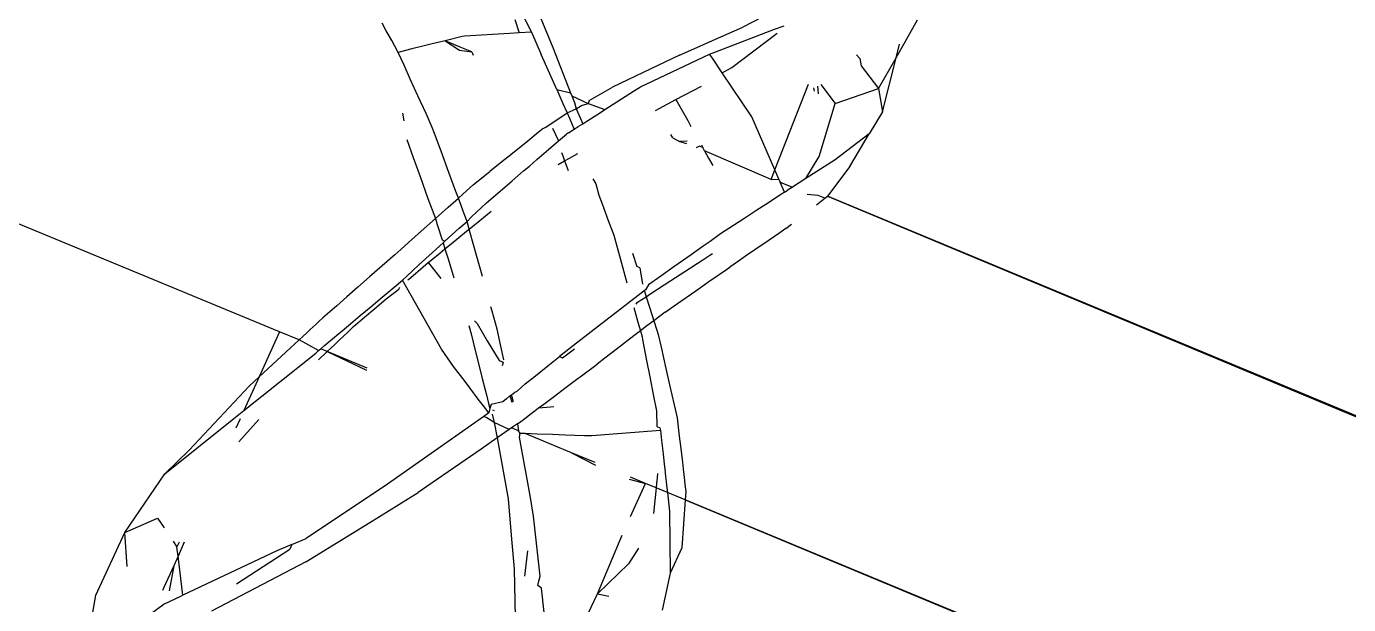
# Model space of a CAD drawing. Header units: inches. Extents: x 3324238 to 135265466, y -1036581 to 20094598.
# Drawn here: x 3354738.769 to 3354739.573, y -519088.634 to -519088.282 of the extents above; entities that cross this region are included whole.
import ezdxf

# ---------------------------------------------------------------- set-up
doc = ezdxf.new("R2010")
doc.units = ezdxf.units.IN
doc.header["$MEASUREMENT"] = 0

msp = doc.modelspace()

# ---------------------------------------------------------------- linework, layer by layer
for p, q in [((3354738.92294, -519088.46808, 0.00267), (3354737.25674, -519087.7795, 0.00267)), ((3354739.074, -519088.25833, 0.00267), (3354739.08443, -519088.28351, 0.00267)), ((3354739.06889, -519088.2713, 0.00267), (3354739.07629, -519088.28592, 0.00267)), ((3354738.98767, -519088.28469, 0.00267), (3354738.98536, -519088.28052, 0.00267)), ((3354739.06615, -519088.27823, 0.00267), (3354739.06872, -519088.28636, 0.00267)), ((3354739.22297, -519088.27365, 0.00267), (3354739.20481, -519088.28293, 0.00267)), ((3354739.29814, -519088.30146, 0.00267), (3354739.31108, -519088.27852, 0.00267)), ((3354738.99122, -519088.29111, 0.00267), (3354738.98767, -519088.28469, 0.00267)), ((3354739.03406, -519088.28866, 0.00267), (3354739.02371, -519088.29121, 0.00267)), ((3354739.03556, -519088.28829, 0.00267), (3354739.03406, -519088.28866, 0.00267)), ((3354739.06281, -519088.28671, 0.00267), (3354739.03556, -519088.28829, 0.00267)), ((3354739.06872, -519088.28636, 0.00267), (3354739.06281, -519088.28671, 0.00267)), ((3354739.07629, -519088.28592, 0.00267), (3354739.06872, -519088.28636, 0.00267)), ((3354739.07629, -519088.28592, 0.00267), (3354739.08228, -519088.29951, 0.00267)), ((3354739.08443, -519088.28351, 0.00267), (3354739.08932, -519088.29533, 0.00267)), ((3354739.16633, -519088.29989, 0.00267), (3354739.19148, -519088.28881, 0.00267)), ((3354739.18782, -519088.29809, 0.00267), (3354739.22425, -519088.28423, 0.00267)), ((3354739.19148, -519088.28881, 0.00267), (3354739.20481, -519088.28293, 0.00267)), ((3354739.19824, -519088.30734, 0.00267), (3354739.2257, -519088.28657, 0.00267)), ((3354739.22425, -519088.28423, 0.00267), (3354739.22997, -519088.28205, 0.00267)), ((3354738.99304, -519088.2944, 0.00267), (3354738.99122, -519088.29111, 0.00267)), ((3354738.99516, -519088.29823, 0.00267), (3354738.99304, -519088.2944, 0.00267)), ((3354738.99965, -519088.29713, 0.00267), (3354738.99516, -519088.29823, 0.00267)), ((3354739.00352, -519088.29617, 0.00267), (3354738.99965, -519088.29713, 0.00267)), ((3354739.01098, -519088.29434, 0.00267), (3354739.00352, -519088.29617, 0.00267)), ((3354739.01592, -519088.29312, 0.00267), (3354739.01098, -519088.29434, 0.00267)), ((3354739.02371, -519088.29121, 0.00267), (3354739.01592, -519088.29312, 0.00267)), ((3354739.03281, -519088.29498, 0.00267), (3354739.02371, -519088.29121, 0.00267)), ((3354739.02371, -519088.29121, 0.00267), (3354739.03243, -519088.29694, 0.00267)), ((3354739.03243, -519088.29694, 0.00267), (3354739.03998, -519088.29795, 0.00267)), ((3354739.03998, -519088.29795, 0.00267), (3354739.03281, -519088.29498, 0.00267)), ((3354739.08932, -519088.29533, 0.00267), (3354739.10009, -519088.32284, 0.00267)), ((3354739.29814, -519088.30146, 0.00267), (3354739.30015, -519088.29332, 0.00267)), ((3354738.99874, -519088.3061, 0.00267), (3354738.99516, -519088.29823, 0.00267)), ((3354739.03998, -519088.29795, 0.00267), (3354739.04086, -519088.29986, 0.00267)), ((3354739.0917, -519088.3209, 0.00267), (3354739.08228, -519088.29951, 0.00267)), ((3354739.16633, -519088.29989, 0.00267), (3354739.13962, -519088.31267, 0.00267)), ((3354739.14261, -519088.31916, 0.00267), (3354739.1847, -519088.29928, 0.00267)), ((3354739.1847, -519088.29928, 0.00267), (3354739.18782, -519088.29809, 0.00267)), ((3354739.18637, -519088.30176, 0.00267), (3354739.1847, -519088.29928, 0.00267)), ((3354739.19237, -519088.3107, 0.00267), (3354739.18637, -519088.30176, 0.00267)), ((3354739.27413, -519088.29983, 0.00267), (3354739.276, -519088.30194, 0.00267)), ((3354739.276, -519088.30194, 0.00267), (3354739.27691, -519088.30649, 0.00267)), ((3354739.28752, -519088.32028, 0.00267), (3354739.29814, -519088.30146, 0.00267)), ((3354739.28997, -519088.33441, 0.00267), (3354739.29814, -519088.30146, 0.00267)), ((3354739.00273, -519088.31484, 0.00267), (3354738.99874, -519088.3061, 0.00267)), ((3354739.13962, -519088.31267, 0.00267), (3354739.12556, -519088.3194, 0.00267)), ((3354739.19237, -519088.3107, 0.00267), (3354739.19824, -519088.30734, 0.00267)), ((3354739.21037, -519088.33751, 0.00267), (3354739.19237, -519088.3107, 0.00267)), ((3354739.27691, -519088.30649, 0.00267), (3354739.28752, -519088.32028, 0.00267)), ((3354739.00723, -519088.32473, 0.00267), (3354739.00273, -519088.31484, 0.00267)), ((3354739.0917, -519088.3209, 0.00267), (3354739.10009, -519088.32284, 0.00267)), ((3354739.0917, -519088.3209, 0.00267), (3354739.09358, -519088.32516, 0.00267)), ((3354739.11144, -519088.32754, 0.00267), (3354739.12556, -519088.3194, 0.00267)), ((3354739.13836, -519088.32188, 0.00267), (3354739.14261, -519088.31916, 0.00267)), ((3354739.16415, -519088.32687, 0.00267), (3354739.17968, -519088.31869, 0.00267)), ((3354739.22431, -519088.36968, 0.00267), (3354739.2449, -519088.31751, 0.00267)), ((3354739.24856, -519088.32184, 0.00267), (3354739.24808, -519088.31972, 0.00267)), ((3354739.25026, -519088.31872, 0.00267), (3354739.25064, -519088.32346, 0.00267)), ((3354739.25229, -519088.31779, 0.00267), (3354739.26116, -519088.32938, 0.00267)), ((3354739.26116, -519088.32938, 0.00267), (3354739.28752, -519088.32028, 0.00267)), ((3354739.28752, -519088.32028, 0.00267), (3354739.28997, -519088.33441, 0.00267)), ((3354739.01211, -519088.33546, 0.00267), (3354739.00723, -519088.32473, 0.00267)), ((3354739.09358, -519088.32516, 0.00267), (3354739.0954, -519088.3293, 0.00267)), ((3354739.0954, -519088.3293, 0.00267), (3354739.09793, -519088.33503, 0.00267)), ((3354739.10009, -519088.32284, 0.00267), (3354739.10081, -519088.32467, 0.00267)), ((3354739.10081, -519088.32467, 0.00267), (3354739.11072, -519088.32936, 0.00267)), ((3354739.10081, -519088.32467, 0.00267), (3354739.10243, -519088.32881, 0.00267)), ((3354739.10243, -519088.32881, 0.00267), (3354739.10344, -519088.33263, 0.00267)), ((3354739.10681, -519088.33062, 0.00267), (3354739.11072, -519088.32936, 0.00267)), ((3354739.11144, -519088.32754, 0.00267), (3354739.11072, -519088.32936, 0.00267)), ((3354739.11072, -519088.32936, 0.00267), (3354739.12095, -519088.333, 0.00267)), ((3354739.12095, -519088.333, 0.00267), (3354739.13836, -519088.32188, 0.00267)), ((3354739.15173, -519088.33348, 0.00267), (3354739.16415, -519088.32687, 0.00267)), ((3354739.16415, -519088.32687, 0.00267), (3354739.17137, -519088.33975, 0.00267)), ((3354739.2514, -519088.36163, 0.00267), (3354739.26116, -519088.32938, 0.00267)), ((3354738.9988, -519088.33986, 0.00267), (3354738.99805, -519088.33528, 0.00267)), ((3354739.01595, -519088.34389, 0.00267), (3354739.01211, -519088.33546, 0.00267)), ((3354739.08494, -519088.3437, 0.00267), (3354739.09793, -519088.33503, 0.00267)), ((3354739.09793, -519088.33503, 0.00267), (3354739.10344, -519088.33263, 0.00267)), ((3354739.09793, -519088.33503, 0.00267), (3354739.09936, -519088.33829, 0.00267)), ((3354739.10344, -519088.33263, 0.00267), (3354739.10681, -519088.33062, 0.00267)), ((3354739.10344, -519088.33263, 0.00267), (3354739.10619, -519088.33843, 0.00267)), ((3354739.11, -519088.33999, 0.00267), (3354739.11441, -519088.33717, 0.00267)), ((3354739.11441, -519088.33717, 0.00267), (3354739.11767, -519088.3351, 0.00267)), ((3354739.11767, -519088.3351, 0.00267), (3354739.12095, -519088.333, 0.00267)), ((3354739.28997, -519088.33441, 0.00267), (3354739.2817, -519088.34769, 0.00267)), ((3354739.01734, -519088.34763, 0.00267), (3354739.01595, -519088.34389, 0.00267)), ((3354739.08346, -519088.34459, 0.00267), (3354739.08043, -519088.34702, 0.00267)), ((3354739.08346, -519088.34459, 0.00267), (3354739.08494, -519088.3437, 0.00267)), ((3354739.08899, -519088.34424, 0.00267), (3354739.09271, -519088.35211, 0.00267)), ((3354739.09876, -519088.34717, 0.00267), (3354739.10228, -519088.34492, 0.00267)), ((3354739.09936, -519088.33829, 0.00267), (3354739.1009, -519088.34177, 0.00267)), ((3354739.1009, -519088.34177, 0.00267), (3354739.10228, -519088.34492, 0.00267)), ((3354739.10228, -519088.34492, 0.00267), (3354739.10473, -519088.34336, 0.00267)), ((3354739.10473, -519088.34336, 0.00267), (3354739.10745, -519088.34162, 0.00267)), ((3354739.10619, -519088.33843, 0.00267), (3354739.10745, -519088.34162, 0.00267)), ((3354739.10745, -519088.34162, 0.00267), (3354739.11, -519088.33999, 0.00267)), ((3354739.17137, -519088.33975, 0.00267), (3354739.17334, -519088.34326, 0.00267)), ((3354739.22431, -519088.36968, 0.00267), (3354739.21037, -519088.33751, 0.00267)), ((3354739.00046, -519088.3512, 0.00267), (3354739.00438, -519088.36216, 0.00267)), ((3354739.0213, -519088.35834, 0.00267), (3354739.01734, -519088.34763, 0.00267)), ((3354739.07406, -519088.35212, 0.00267), (3354739.06667, -519088.35805, 0.00267)), ((3354739.08043, -519088.34702, 0.00267), (3354739.07406, -519088.35212, 0.00267)), ((3354739.08668, -519088.35729, 0.00267), (3354739.09271, -519088.35211, 0.00267)), ((3354739.09271, -519088.35211, 0.00267), (3354739.09752, -519088.34796, 0.00267)), ((3354739.09876, -519088.34717, 0.00267), (3354739.09752, -519088.34796, 0.00267)), ((3354739.16231, -519088.35012, 0.00267), (3354739.161, -519088.34807, 0.00267)), ((3354739.16231, -519088.35012, 0.00267), (3354739.16638, -519088.35241, 0.00267)), ((3354739.17103, -519088.35222, 0.00267), (3354739.16638, -519088.35241, 0.00267)), ((3354739.16638, -519088.35241, 0.00267), (3354739.17068, -519088.35358, 0.00267)), ((3354739.2817, -519088.34769, 0.00267), (3354739.26105, -519088.36349, 0.00267)), ((3354739.27006, -519088.36762, 0.00267), (3354739.2817, -519088.34769, 0.00267)), ((3354739.02608, -519088.37127, 0.00267), (3354739.0213, -519088.35834, 0.00267)), ((3354739.06667, -519088.35805, 0.00267), (3354739.06188, -519088.36188, 0.00267)), ((3354739.07959, -519088.3634, 0.00267), (3354739.08668, -519088.35729, 0.00267)), ((3354739.0945, -519088.35906, 0.00267), (3354739.09529, -519088.36118, 0.00267)), ((3354739.09529, -519088.36118, 0.00267), (3354739.09644, -519088.3642, 0.00267)), ((3354739.09939, -519088.36251, 0.00267), (3354739.1044, -519088.35962, 0.00267)), ((3354739.17679, -519088.35611, 0.00267), (3354739.17835, -519088.35525, 0.00267)), ((3354739.18056, -519088.35617, 0.00267), (3354739.17835, -519088.35525, 0.00267)), ((3354739.17966, -519088.35452, 0.00267), (3354739.18056, -519088.35617, 0.00267)), ((3354739.18164, -519088.35812, 0.00267), (3354739.18056, -519088.35617, 0.00267)), ((3354739.22203, -519088.37546, 0.00267), (3354739.18164, -519088.35812, 0.00267)), ((3354739.18164, -519088.35812, 0.00267), (3354739.18404, -519088.36248, 0.00267)), ((3354739.00438, -519088.36216, 0.00267), (3354739.00852, -519088.37375, 0.00267)), ((3354739.05827, -519088.36478, 0.00267), (3354739.05097, -519088.37063, 0.00267)), ((3354739.06188, -519088.36188, 0.00267), (3354739.05827, -519088.36478, 0.00267)), ((3354739.07153, -519088.37033, 0.00267), (3354739.07499, -519088.36735, 0.00267)), ((3354739.07499, -519088.36735, 0.00267), (3354739.07959, -519088.3634, 0.00267)), ((3354739.09248, -519088.36648, 0.00267), (3354739.09644, -519088.3642, 0.00267)), ((3354739.09644, -519088.3642, 0.00267), (3354739.09939, -519088.36251, 0.00267)), ((3354739.09644, -519088.3642, 0.00267), (3354739.09866, -519088.36999, 0.00267)), ((3354739.18404, -519088.36248, 0.00267), (3354739.18656, -519088.36705, 0.00267)), ((3354739.24325, -519088.37492, 0.00267), (3354739.2514, -519088.36163, 0.00267)), ((3354739.26105, -519088.36349, 0.00267), (3354739.24325, -519088.37492, 0.00267)), ((3354739.27006, -519088.36762, 0.00267), (3354739.25633, -519088.38573, 0.00267)), ((3354739.00852, -519088.37375, 0.00267), (3354739.01328, -519088.38708, 0.00267)), ((3354739.03035, -519088.38279, 0.00267), (3354739.02608, -519088.37127, 0.00267)), ((3354739.04099, -519088.37863, 0.00267), (3354739.05097, -519088.37063, 0.00267)), ((3354739.0559, -519088.38377, 0.00267), (3354739.06461, -519088.37628, 0.00267)), ((3354739.06461, -519088.37628, 0.00267), (3354739.07153, -519088.37033, 0.00267)), ((3354739.11357, -519088.37516, 0.00267), (3354739.11536, -519088.37821, 0.00267)), ((3354739.22203, -519088.37546, 0.00267), (3354739.22431, -519088.36968, 0.00267)), ((3354739.22203, -519088.37546, 0.00267), (3354739.22674, -519088.37529, 0.00267)), ((3354739.22674, -519088.37529, 0.00267), (3354739.22431, -519088.36968, 0.00267)), ((3354739.22674, -519088.37529, 0.00267), (3354739.22753, -519088.37711, 0.00267)), ((3354739.22753, -519088.37711, 0.00267), (3354739.23501, -519088.38021, 0.00267)), ((3354739.23021, -519088.38329, 0.00267), (3354739.22753, -519088.37711, 0.00267)), ((3354739.24325, -519088.37492, 0.00267), (3354739.23501, -519088.38021, 0.00267)), ((3354739.03183, -519088.3868, 0.00267), (3354739.03035, -519088.38279, 0.00267)), ((3354739.03183, -519088.3868, 0.00267), (3354739.03443, -519088.38448, 0.00267)), ((3354739.03443, -519088.38448, 0.00267), (3354739.04099, -519088.37863, 0.00267)), ((3354739.04893, -519088.38977, 0.00267), (3354739.0559, -519088.38377, 0.00267)), ((3354739.11536, -519088.37821, 0.00267), (3354739.11721, -519088.38495, 0.00267)), ((3354739.11721, -519088.38495, 0.00267), (3354739.1192, -519088.3903, 0.00267)), ((3354739.22849, -519088.38441, 0.00267), (3354739.2244, -519088.38708, 0.00267)), ((3354739.23021, -519088.38329, 0.00267), (3354739.22849, -519088.38441, 0.00267)), ((3354739.23021, -519088.38329, 0.00267), (3354739.23189, -519088.38222, 0.00267)), ((3354739.23501, -519088.38021, 0.00267), (3354739.23189, -519088.38222, 0.00267)), ((3354739.25069, -519088.38521, 0.00267), (3354739.24408, -519088.38459, 0.00267)), ((3354739.25481, -519088.38691, 0.00267), (3354739.25069, -519088.38521, 0.00267)), ((3354739.25481, -519088.38691, 0.00267), (3354739.25633, -519088.38573, 0.00267)), ((3354740.92785, -519089.07974, 0.00267), (3354739.25633, -519088.38573, 0.00267)), ((3354739.25633, -519088.38573, 0.00267), (3354740.92713, -519089.08157, 0.00267)), ((3354739.01328, -519088.38708, 0.00267), (3354739.01796, -519088.39919, 0.00267)), ((3354739.01796, -519088.39919, 0.00267), (3354739.02569, -519088.39228, 0.00267)), ((3354739.02569, -519088.39228, 0.00267), (3354739.03183, -519088.3868, 0.00267)), ((3354739.03536, -519088.39634, 0.00267), (3354739.03183, -519088.3868, 0.00267)), ((3354739.03976, -519088.39819, 0.00267), (3354739.04893, -519088.38977, 0.00267)), ((3354739.1192, -519088.3903, 0.00267), (3354739.12297, -519088.40044, 0.00267)), ((3354739.21892, -519088.39065, 0.00267), (3354739.2134, -519088.39425, 0.00267)), ((3354739.22175, -519088.38881, 0.00267), (3354739.21892, -519088.39065, 0.00267)), ((3354739.2244, -519088.38708, 0.00267), (3354739.22175, -519088.38881, 0.00267)), ((3354739.24967, -519088.39091, 0.00267), (3354739.25481, -519088.38691, 0.00267)), ((3354739.00925, -519088.40696, 0.00267), (3354739.01796, -519088.39919, 0.00267)), ((3354739.01796, -519088.39919, 0.00267), (3354739.01896, -519088.40295, 0.00267)), ((3354739.03223, -519088.4051, 0.00267), (3354739.03707, -519088.40097, 0.00267)), ((3354739.03707, -519088.40097, 0.00267), (3354739.03536, -519088.39634, 0.00267)), ((3354739.03707, -519088.40097, 0.00267), (3354739.03976, -519088.39819, 0.00267)), ((3354739.03839, -519088.40571, 0.00267), (3354739.03707, -519088.40097, 0.00267)), ((3354739.03839, -519088.40571, 0.00267), (3354739.04495, -519088.40037, 0.00267)), ((3354739.04495, -519088.40037, 0.00267), (3354739.05183, -519088.39477, 0.00267)), ((3354739.12297, -519088.40044, 0.00267), (3354739.1263, -519088.40938, 0.00267)), ((3354739.20604, -519088.39904, 0.00267), (3354739.19928, -519088.40345, 0.00267)), ((3354739.2134, -519088.39425, 0.00267), (3354739.20604, -519088.39904, 0.00267)), ((3354739.00148, -519088.4139, 0.00267), (3354739.00925, -519088.40696, 0.00267)), ((3354739.01896, -519088.40295, 0.00267), (3354739.02188, -519088.41226, 0.00267)), ((3354739.02364, -519088.413, 0.00267), (3354739.03223, -519088.4051, 0.00267)), ((3354739.02747, -519088.4146, 0.00267), (3354739.03681, -519088.407, 0.00267)), ((3354739.03681, -519088.407, 0.00267), (3354739.03839, -519088.40571, 0.00267)), ((3354739.03901, -519088.4079, 0.00267), (3354739.03839, -519088.40571, 0.00267)), ((3354739.04265, -519088.42097, 0.00267), (3354739.03901, -519088.4079, 0.00267)), ((3354739.1263, -519088.40938, 0.00267), (3354739.12753, -519088.41381, 0.00267)), ((3354739.19138, -519088.4086, 0.00267), (3354739.18492, -519088.41317, 0.00267)), ((3354739.19928, -519088.40345, 0.00267), (3354739.19138, -519088.4086, 0.00267)), ((3354739.22738, -519088.40788, 0.00267), (3354739.22092, -519088.41232, 0.00267)), ((3354739.23109, -519088.40533, 0.00267), (3354739.22738, -519088.40788, 0.00267)), ((3354739.23109, -519088.40533, 0.00267), (3354739.2346, -519088.40261, 0.00267)), ((3354738.99673, -519088.41814, 0.00267), (3354739.00148, -519088.4139, 0.00267)), ((3354739.01607, -519088.41994, 0.00267), (3354739.02245, -519088.41408, 0.00267)), ((3354739.01928, -519088.42127, 0.00267), (3354739.02361, -519088.41775, 0.00267)), ((3354739.02188, -519088.41226, 0.00267), (3354739.02364, -519088.413, 0.00267)), ((3354739.02364, -519088.413, 0.00267), (3354739.02245, -519088.41408, 0.00267)), ((3354739.02245, -519088.41408, 0.00267), (3354739.02361, -519088.41775, 0.00267)), ((3354739.02361, -519088.41775, 0.00267), (3354739.02747, -519088.4146, 0.00267)), ((3354739.02361, -519088.41775, 0.00267), (3354739.02553, -519088.42385, 0.00267)), ((3354739.12753, -519088.41381, 0.00267), (3354739.13044, -519088.42424, 0.00267)), ((3354739.18078, -519088.4161, 0.00267), (3354739.1734, -519088.42132, 0.00267)), ((3354739.18492, -519088.41317, 0.00267), (3354739.18078, -519088.4161, 0.00267)), ((3354739.22092, -519088.41232, 0.00267), (3354739.2122, -519088.41831, 0.00267)), ((3354738.9931, -519088.42132, 0.00267), (3354738.9855, -519088.42798, 0.00267)), ((3354738.99673, -519088.41814, 0.00267), (3354738.9931, -519088.42132, 0.00267)), ((3354739.00784, -519088.4275, 0.00267), (3354739.01607, -519088.41994, 0.00267)), ((3354739.01344, -519088.42603, 0.00267), (3354739.01928, -519088.42127, 0.00267)), ((3354739.02553, -519088.42385, 0.00267), (3354739.02911, -519088.43524, 0.00267)), ((3354739.0458, -519088.43225, 0.00267), (3354739.04265, -519088.42097, 0.00267)), ((3354739.13044, -519088.42424, 0.00267), (3354739.13439, -519088.43841, 0.00267)), ((3354739.13784, -519088.42034, 0.00267), (3354739.14034, -519088.42834, 0.00267)), ((3354739.1734, -519088.42132, 0.00267), (3354739.163, -519088.42868, 0.00267)), ((3354739.16958, -519088.43144, 0.00267), (3354739.18057, -519088.4243, 0.00267)), ((3354739.18057, -519088.4243, 0.00267), (3354739.18477, -519088.42157, 0.00267)), ((3354739.18477, -519088.42157, 0.00267), (3354739.18643, -519088.42047, 0.00267)), ((3354739.2023, -519088.42511, 0.00267), (3354739.197, -519088.42875, 0.00267)), ((3354739.20655, -519088.42219, 0.00267), (3354739.2023, -519088.42511, 0.00267)), ((3354739.2122, -519088.41831, 0.00267), (3354739.20655, -519088.42219, 0.00267)), ((3354738.9855, -519088.42798, 0.00267), (3354738.97775, -519088.43477, 0.00267)), ((3354739.00053, -519088.43421, 0.00267), (3354739.00784, -519088.4275, 0.00267)), ((3354739.00281, -519088.43515, 0.00267), (3354739.01044, -519088.42859, 0.00267)), ((3354739.01044, -519088.42859, 0.00267), (3354739.01344, -519088.42603, 0.00267)), ((3354739.01344, -519088.42603, 0.00267), (3354739.01807, -519088.43179, 0.00267)), ((3354739.01807, -519088.43179, 0.00267), (3354739.02114, -519088.43562, 0.00267)), ((3354739.0464, -519088.43442, 0.00267), (3354739.0458, -519088.43225, 0.00267)), ((3354739.1423, -519088.42915, 0.00267), (3354739.14034, -519088.42834, 0.00267)), ((3354739.1423, -519088.42915, 0.00267), (3354739.14376, -519088.43925, 0.00267)), ((3354739.163, -519088.42868, 0.00267), (3354739.15494, -519088.43439, 0.00267)), ((3354739.16112, -519088.43694, 0.00267), (3354739.16958, -519088.43144, 0.00267)), ((3354739.18427, -519088.4376, 0.00267), (3354739.19489, -519088.43022, 0.00267)), ((3354739.19489, -519088.43022, 0.00267), (3354739.197, -519088.42875, 0.00267)), ((3354738.97071, -519088.44094, 0.00267), (3354738.96394, -519088.44687, 0.00267)), ((3354738.97775, -519088.43477, 0.00267), (3354738.97071, -519088.44094, 0.00267)), ((3354738.98548, -519088.44705, 0.00267), (3354738.99267, -519088.44102, 0.00267)), ((3354738.99267, -519088.44102, 0.00267), (3354738.99779, -519088.43673, 0.00267)), ((3354738.99558, -519088.44224, 0.00267), (3354738.99612, -519088.44088, 0.00267)), ((3354738.99779, -519088.43673, 0.00267), (3354739.00053, -519088.43421, 0.00267)), ((3354739.02163, -519088.47875, 0.00267), (3354738.99779, -519088.43673, 0.00267)), ((3354739.00115, -519088.43657, 0.00267), (3354739.00281, -519088.43515, 0.00267)), ((3354739.14759, -519088.43959, 0.00267), (3354739.14563, -519088.4426, 0.00267)), ((3354739.15494, -519088.43439, 0.00267), (3354739.14759, -519088.43959, 0.00267)), ((3354739.14897, -519088.44484, 0.00267), (3354739.16112, -519088.43694, 0.00267)), ((3354739.17621, -519088.44319, 0.00267), (3354739.18427, -519088.4376, 0.00267)), ((3354738.96394, -519088.44687, 0.00267), (3354738.95775, -519088.45229, 0.00267)), ((3354738.97846, -519088.45294, 0.00267), (3354738.98548, -519088.44705, 0.00267)), ((3354738.98088, -519088.45396, 0.00267), (3354738.98781, -519088.44802, 0.00267)), ((3354738.98781, -519088.44802, 0.00267), (3354738.99558, -519088.44224, 0.00267)), ((3354739.14563, -519088.4426, 0.00267), (3354739.1019, -519088.47645, 0.00267)), ((3354739.13991, -519088.45136, 0.00267), (3354739.14077, -519088.45004, 0.00267)), ((3354739.14077, -519088.45004, 0.00267), (3354739.14614, -519088.44687, 0.00267)), ((3354739.14507, -519088.44345, 0.00267), (3354739.14614, -519088.44687, 0.00267)), ((3354739.14614, -519088.44687, 0.00267), (3354739.14897, -519088.44484, 0.00267)), ((3354739.14614, -519088.44687, 0.00267), (3354739.14809, -519088.45308, 0.00267)), ((3354739.16522, -519088.45082, 0.00267), (3354739.17621, -519088.44319, 0.00267)), ((3354738.95221, -519088.45715, 0.00267), (3354738.94927, -519088.45972, 0.00267)), ((3354738.95775, -519088.45229, 0.00267), (3354738.95221, -519088.45715, 0.00267)), ((3354738.97213, -519088.45825, 0.00267), (3354738.97846, -519088.45294, 0.00267)), ((3354738.97466, -519088.45929, 0.00267), (3354738.98088, -519088.45396, 0.00267)), ((3354739.05233, -519088.45565, 0.00267), (3354739.05154, -519088.45284, 0.00267)), ((3354739.05537, -519088.46656, 0.00267), (3354739.05233, -519088.45565, 0.00267)), ((3354739.13857, -519088.4534, 0.00267), (3354739.14104, -519088.46225, 0.00267)), ((3354739.14809, -519088.45308, 0.00267), (3354739.15069, -519088.46138, 0.00267)), ((3354739.15754, -519088.45616, 0.00267), (3354739.15069, -519088.46138, 0.00267)), ((3354739.15754, -519088.45616, 0.00267), (3354739.16522, -519088.45082, 0.00267)), ((3354738.94161, -519088.4668, 0.00267), (3354738.94527, -519088.46342, 0.00267)), ((3354738.94527, -519088.46342, 0.00267), (3354738.94719, -519088.46164, 0.00267)), ((3354738.94719, -519088.46164, 0.00267), (3354738.94927, -519088.45972, 0.00267)), ((3354738.96118, -519088.46744, 0.00267), (3354738.96639, -519088.46307, 0.00267)), ((3354738.96413, -519088.46866, 0.00267), (3354738.96803, -519088.46498, 0.00267)), ((3354738.96639, -519088.46307, 0.00267), (3354738.97213, -519088.45825, 0.00267)), ((3354738.96803, -519088.46498, 0.00267), (3354738.97466, -519088.45929, 0.00267)), ((3354739.03824, -519088.46436, 0.00267), (3354739.03952, -519088.46943, 0.00267)), ((3354739.04155, -519088.4615, 0.00267), (3354739.04324, -519088.46313, 0.00267)), ((3354739.04324, -519088.46313, 0.00267), (3354739.04939, -519088.47352, 0.00267)), ((3354739.14104, -519088.46225, 0.00267), (3354739.14253, -519088.4676, 0.00267)), ((3354739.14653, -519088.46455, 0.00267), (3354739.14253, -519088.4676, 0.00267)), ((3354739.15069, -519088.46138, 0.00267), (3354739.14653, -519088.46455, 0.00267)), ((3354739.15069, -519088.46138, 0.00267), (3354739.15246, -519088.46704, 0.00267)), ((3354738.92294, -519088.46808, 0.00267), (3354738.91052, -519088.49553, 0.00267)), ((3354738.91052, -519088.49553, 0.00267), (3354738.93488, -519088.47302, 0.00267)), ((3354738.93488, -519088.47302, 0.00267), (3354738.92294, -519088.46808, 0.00267)), ((3354738.93488, -519088.47302, 0.00267), (3354738.93715, -519088.47092, 0.00267)), ((3354738.94679, -519088.47951, 0.00267), (3354738.93488, -519088.47302, 0.00267)), ((3354738.93715, -519088.47092, 0.00267), (3354738.93958, -519088.46868, 0.00267)), ((3354738.93958, -519088.46868, 0.00267), (3354738.94161, -519088.4668, 0.00267)), ((3354738.95305, -519088.47426, 0.00267), (3354738.95524, -519088.47242, 0.00267)), ((3354738.95524, -519088.47242, 0.00267), (3354738.95912, -519088.46917, 0.00267)), ((3354738.95663, -519088.47574, 0.00267), (3354738.95865, -519088.47383, 0.00267)), ((3354738.95865, -519088.47383, 0.00267), (3354738.96223, -519088.47046, 0.00267)), ((3354738.95912, -519088.46917, 0.00267), (3354738.96118, -519088.46744, 0.00267)), ((3354738.96223, -519088.47046, 0.00267), (3354738.96413, -519088.46866, 0.00267)), ((3354739.03952, -519088.46943, 0.00267), (3354739.04208, -519088.47956, 0.00267)), ((3354739.04939, -519088.47352, 0.00267), (3354739.05654, -519088.48561, 0.00267)), ((3354739.05766, -519088.47694, 0.00267), (3354739.05537, -519088.46656, 0.00267)), ((3354739.13854, -519088.47065, 0.00267), (3354739.12867, -519088.47817, 0.00267)), ((3354739.14253, -519088.4676, 0.00267), (3354739.13854, -519088.47065, 0.00267)), ((3354739.14253, -519088.4676, 0.00267), (3354739.14355, -519088.47125, 0.00267)), ((3354739.14355, -519088.47125, 0.00267), (3354739.14386, -519088.47286, 0.00267)), ((3354739.14386, -519088.47286, 0.00267), (3354739.14636, -519088.48559, 0.00267)), ((3354739.15246, -519088.46704, 0.00267), (3354739.15334, -519088.46984, 0.00267)), ((3354739.15334, -519088.46984, 0.00267), (3354739.1551, -519088.47751, 0.00267)), ((3354738.90123, -519088.51604, 0.00267), (3354738.94501, -519088.481, 0.00267)), ((3354738.94501, -519088.481, 0.00267), (3354738.94679, -519088.47951, 0.00267)), ((3354738.94674, -519088.48508, 0.00267), (3354738.952, -519088.48011, 0.00267)), ((3354738.94679, -519088.47951, 0.00267), (3354738.94803, -519088.47847, 0.00267)), ((3354738.94803, -519088.47847, 0.00267), (3354738.95044, -519088.47645, 0.00267)), ((3354738.952, -519088.48011, 0.00267), (3354738.94803, -519088.47847, 0.00267)), ((3354738.95044, -519088.47645, 0.00267), (3354738.95305, -519088.47426, 0.00267)), ((3354738.952, -519088.48011, 0.00267), (3354738.95421, -519088.47802, 0.00267)), ((3354738.97636, -519088.4902, 0.00267), (3354738.952, -519088.48011, 0.00267)), ((3354738.952, -519088.48011, 0.00267), (3354738.97583, -519088.49152, 0.00267)), ((3354738.95421, -519088.47802, 0.00267), (3354738.95663, -519088.47574, 0.00267)), ((3354739.02892, -519088.48918, 0.00267), (3354739.02163, -519088.47875, 0.00267)), ((3354739.04208, -519088.47956, 0.00267), (3354739.04424, -519088.48811, 0.00267)), ((3354739.05947, -519088.48516, 0.00267), (3354739.05766, -519088.47694, 0.00267)), ((3354739.1019, -519088.47645, 0.00267), (3354739.09337, -519088.48321, 0.00267)), ((3354739.09507, -519088.48392, 0.00267), (3354739.10246, -519088.47847, 0.00267)), ((3354739.12867, -519088.47817, 0.00267), (3354739.12094, -519088.48407, 0.00267)), ((3354739.1551, -519088.47751, 0.00267), (3354739.15808, -519088.4905, 0.00267)), ((3354739.03586, -519088.49836, 0.00267), (3354739.02892, -519088.48918, 0.00267)), ((3354739.04424, -519088.48811, 0.00267), (3354739.04635, -519088.49646, 0.00267)), ((3354739.05654, -519088.48561, 0.00267), (3354739.05904, -519088.48665, 0.00267)), ((3354739.05904, -519088.48665, 0.00267), (3354739.05843, -519088.4888, 0.00267)), ((3354739.07867, -519088.49486, 0.00267), (3354739.08631, -519088.48881, 0.00267)), ((3354739.08631, -519088.48881, 0.00267), (3354739.09337, -519088.48321, 0.00267)), ((3354739.09337, -519088.48321, 0.00267), (3354739.09507, -519088.48392, 0.00267)), ((3354739.10582, -519088.49548, 0.00267), (3354739.11617, -519088.4877, 0.00267)), ((3354739.12094, -519088.48407, 0.00267), (3354739.11617, -519088.4877, 0.00267)), ((3354739.14636, -519088.48559, 0.00267), (3354739.14828, -519088.49539, 0.00267)), ((3354738.91052, -519088.49553, 0.00267), (3354738.90123, -519088.51604, 0.00267)), ((3354738.90444, -519088.50114, 0.00267), (3354738.91052, -519088.49553, 0.00267)), ((3354739.03881, -519088.50227, 0.00267), (3354739.03586, -519088.49836, 0.00267)), ((3354739.04635, -519088.49646, 0.00267), (3354739.04811, -519088.50344, 0.00267)), ((3354739.07246, -519088.49979, 0.00267), (3354739.07867, -519088.49486, 0.00267)), ((3354739.09664, -519088.50238, 0.00267), (3354739.10461, -519088.49639, 0.00267)), ((3354739.10461, -519088.49639, 0.00267), (3354739.10582, -519088.49548, 0.00267)), ((3354739.14828, -519088.49539, 0.00267), (3354739.15059, -519088.50718, 0.00267)), ((3354739.15808, -519088.4905, 0.00267), (3354739.16035, -519088.50039, 0.00267)), ((3354738.90444, -519088.50114, 0.00267), (3354738.86804, -519088.54016, 0.00267)), ((3354739.04393, -519088.50903, 0.00267), (3354739.03881, -519088.50227, 0.00267)), ((3354739.04811, -519088.50344, 0.00267), (3354739.04887, -519088.50645, 0.00267)), ((3354739.06321, -519088.50713, 0.00267), (3354739.06416, -519088.50638, 0.00267)), ((3354739.06416, -519088.50638, 0.00267), (3354739.06621, -519088.50475, 0.00267)), ((3354739.06538, -519088.51059, 0.00267), (3354739.06416, -519088.50638, 0.00267)), ((3354739.06621, -519088.50475, 0.00267), (3354739.06756, -519088.50422, 0.00267)), ((3354739.06756, -519088.50422, 0.00267), (3354739.07246, -519088.49979, 0.00267)), ((3354739.09026, -519088.50717, 0.00267), (3354739.09664, -519088.50238, 0.00267)), ((3354739.16035, -519088.50039, 0.00267), (3354739.16312, -519088.51243, 0.00267)), ((3354739.04708, -519088.51321, 0.00267), (3354739.04393, -519088.50903, 0.00267)), ((3354739.05025, -519088.51741, 0.00267), (3354739.04708, -519088.51321, 0.00267)), ((3354739.04887, -519088.50645, 0.00267), (3354739.05018, -519088.51161, 0.00267)), ((3354739.05018, -519088.51161, 0.00267), (3354739.05099, -519088.51483, 0.00267)), ((3354739.05173, -519088.51225, 0.00267), (3354739.05099, -519088.51483, 0.00267)), ((3354739.05885, -519088.51059, 0.00267), (3354739.05173, -519088.51225, 0.00267)), ((3354739.06109, -519088.50881, 0.00267), (3354739.05885, -519088.51059, 0.00267)), ((3354739.06109, -519088.50881, 0.00267), (3354739.06321, -519088.50713, 0.00267)), ((3354739.06321, -519088.50713, 0.00267), (3354739.0641, -519088.51006, 0.00267)), ((3354739.0641, -519088.51006, 0.00267), (3354739.0644, -519088.51103, 0.00267)), ((3354739.07849, -519088.51601, 0.00267), (3354739.08062, -519088.51441, 0.00267)), ((3354739.08062, -519088.51441, 0.00267), (3354739.08374, -519088.51207, 0.00267)), ((3354739.08062, -519088.51441, 0.00267), (3354739.08779, -519088.51376, 0.00267)), ((3354739.08374, -519088.51207, 0.00267), (3354739.09026, -519088.50717, 0.00267)), ((3354739.08779, -519088.51376, 0.00267), (3354739.08984, -519088.51357, 0.00267)), ((3354739.15059, -519088.50718, 0.00267), (3354739.15236, -519088.51616, 0.00267)), ((3354739.16312, -519088.51243, 0.00267), (3354739.16495, -519088.52039, 0.00267)), ((3354738.85317, -519088.55445, 0.00267), (3354738.89526, -519088.52082, 0.00267)), ((3354738.89526, -519088.52082, 0.00267), (3354738.90123, -519088.51604, 0.00267)), ((3354738.899, -519088.52097, 0.00267), (3354738.89644, -519088.52664, 0.00267)), ((3354738.89814, -519088.53503, 0.00267), (3354738.91036, -519088.52142, 0.00267)), ((3354739.04721, -519088.51954, 0.00267), (3354739.02472, -519088.53534, 0.00267)), ((3354739.05025, -519088.51741, 0.00267), (3354739.04721, -519088.51954, 0.00267)), ((3354739.04917, -519088.52035, 0.00267), (3354739.04721, -519088.51954, 0.00267)), ((3354739.05368, -519088.52316, 0.00267), (3354739.04917, -519088.52035, 0.00267)), ((3354739.05099, -519088.51483, 0.00267), (3354739.05025, -519088.51741, 0.00267)), ((3354739.05238, -519088.51821, 0.00267), (3354739.05368, -519088.52316, 0.00267)), ((3354739.05264, -519088.51551, 0.00267), (3354739.05359, -519088.5159, 0.00267)), ((3354739.06973, -519088.52259, 0.00267), (3354739.07223, -519088.52072, 0.00267)), ((3354739.07223, -519088.52072, 0.00267), (3354739.07614, -519088.51777, 0.00267)), ((3354739.07614, -519088.51777, 0.00267), (3354739.07849, -519088.51601, 0.00267)), ((3354739.15236, -519088.51616, 0.00267), (3354739.15249, -519088.52575, 0.00267)), ((3354739.16495, -519088.52039, 0.00267), (3354739.16624, -519088.5315, 0.00267)), ((3354739.05368, -519088.52316, 0.00267), (3354739.05539, -519088.53262, 0.00267)), ((3354739.06278, -519088.52751, 0.00267), (3354739.05368, -519088.52316, 0.00267)), ((3354739.06278, -519088.52751, 0.00267), (3354739.05539, -519088.53262, 0.00267)), ((3354739.06416, -519088.52656, 0.00267), (3354739.06278, -519088.52751, 0.00267)), ((3354739.06779, -519088.52405, 0.00267), (3354739.06416, -519088.52656, 0.00267)), ((3354739.06837, -519088.5283, 0.00267), (3354739.06416, -519088.52656, 0.00267)), ((3354739.06779, -519088.52405, 0.00267), (3354739.06973, -519088.52259, 0.00267)), ((3354739.06779, -519088.52405, 0.00267), (3354739.06837, -519088.5283, 0.00267)), ((3354739.06934, -519088.52988, 0.00267), (3354739.06837, -519088.5283, 0.00267)), ((3354739.06891, -519088.53224, 0.00267), (3354739.06934, -519088.52988, 0.00267)), ((3354739.07244, -519088.52999, 0.00267), (3354739.06934, -519088.52988, 0.00267)), ((3354739.07982, -519088.53025, 0.00267), (3354739.07244, -519088.52999, 0.00267)), ((3354739.08997, -519088.53725, 0.00267), (3354739.07244, -519088.52999, 0.00267)), ((3354739.08903, -519088.53058, 0.00267), (3354739.07982, -519088.53025, 0.00267)), ((3354739.15471, -519088.52815, 0.00267), (3354739.11293, -519088.53142, 0.00267)), ((3354739.15249, -519088.52575, 0.00267), (3354739.15439, -519088.52654, 0.00267)), ((3354739.15439, -519088.52654, 0.00267), (3354739.15471, -519088.52815, 0.00267)), ((3354739.15471, -519088.52815, 0.00267), (3354739.15539, -519088.53414, 0.00267)), ((3354739.02472, -519088.53534, 0.00267), (3354738.98863, -519088.56069, 0.00267)), ((3354739.05539, -519088.53262, 0.00267), (3354739.04562, -519088.53937, 0.00267)), ((3354739.05539, -519088.53262, 0.00267), (3354739.0621, -519088.56968, 0.00267)), ((3354739.07565, -519088.56889, 0.00267), (3354739.06891, -519088.53224, 0.00267)), ((3354739.09678, -519088.53085, 0.00267), (3354739.08903, -519088.53058, 0.00267)), ((3354739.10069, -519088.54169, 0.00267), (3354739.08997, -519088.53725, 0.00267)), ((3354739.10864, -519088.53127, 0.00267), (3354739.09678, -519088.53085, 0.00267)), ((3354739.11293, -519088.53142, 0.00267), (3354739.10864, -519088.53127, 0.00267)), ((3354739.15539, -519088.53414, 0.00267), (3354739.15633, -519088.54238, 0.00267)), ((3354739.16624, -519088.5315, 0.00267), (3354739.16712, -519088.53899, 0.00267)), ((3354738.85317, -519088.55445, 0.00267), (3354738.86804, -519088.54016, 0.00267)), ((3354739.04562, -519088.53937, 0.00267), (3354739.01256, -519088.56221, 0.00267)), ((3354739.11511, -519088.54766, 0.00267), (3354739.10069, -519088.54169, 0.00267)), ((3354739.10069, -519088.54169, 0.00267), (3354739.11533, -519088.54925, 0.00267)), ((3354739.15633, -519088.54238, 0.00267), (3354739.15703, -519088.54854, 0.00267)), ((3354739.16712, -519088.53899, 0.00267), (3354739.16808, -519088.54729, 0.00267)), ((3354738.82879, -519088.59014, 0.00267), (3354738.85317, -519088.55445, 0.00267)), ((3354739.15304, -519088.55427, 0.00267), (3354739.15275, -519088.55697, 0.00267)), ((3354739.15703, -519088.54854, 0.00267), (3354739.15736, -519088.55151, 0.00267)), ((3354739.15736, -519088.55151, 0.00267), (3354739.15788, -519088.55607, 0.00267)), ((3354739.16808, -519088.54729, 0.00267), (3354739.1688, -519088.55341, 0.00267)), ((3354739.1688, -519088.55341, 0.00267), (3354739.16915, -519088.5564, 0.00267)), ((3354738.98863, -519088.56069, 0.00267), (3354738.93923, -519088.59383, 0.00267)), ((3354739.01256, -519088.56221, 0.00267), (3354739.00727, -519088.56586, 0.00267)), ((3354739.13572, -519088.55769, 0.00267), (3354739.14564, -519088.5603, 0.00267)), ((3354739.14564, -519088.5603, 0.00267), (3354739.13648, -519088.55651, 0.00267)), ((3354739.13659, -519088.58032, 0.00267), (3354739.14564, -519088.5603, 0.00267)), ((3354739.15212, -519088.56299, 0.00267), (3354739.14564, -519088.5603, 0.00267)), ((3354739.15239, -519088.56042, 0.00267), (3354739.15212, -519088.56299, 0.00267)), ((3354739.15275, -519088.55697, 0.00267), (3354739.15239, -519088.56042, 0.00267)), ((3354739.15788, -519088.55607, 0.00267), (3354739.15824, -519088.55924, 0.00267)), ((3354739.15824, -519088.55924, 0.00267), (3354739.15867, -519088.56303, 0.00267)), ((3354739.16915, -519088.5564, 0.00267), (3354739.16968, -519088.56094, 0.00267)), ((3354739.16968, -519088.56094, 0.00267), (3354739.17018, -519088.56522, 0.00267)), ((3354738.97788, -519088.58401, 0.00267), (3354739.00727, -519088.56586, 0.00267)), ((3354739.0621, -519088.56968, 0.00267), (3354739.06417, -519088.59424, 0.00267)), ((3354739.07747, -519088.58013, 0.00267), (3354739.07565, -519088.56889, 0.00267)), ((3354739.15212, -519088.56299, 0.00267), (3354739.1505, -519088.57854, 0.00267)), ((3354739.15899, -519088.56583, 0.00267), (3354739.15212, -519088.56299, 0.00267)), ((3354739.15867, -519088.56303, 0.00267), (3354739.15899, -519088.56583, 0.00267)), ((3354739.16983, -519088.57032, 0.00267), (3354739.15899, -519088.56583, 0.00267)), ((3354739.15899, -519088.56583, 0.00267), (3354739.1603, -519088.57729, 0.00267)), ((3354739.16983, -519088.57032, 0.00267), (3354739.16787, -519088.59942, 0.00267)), ((3354739.17001, -519088.56774, 0.00267), (3354739.16983, -519088.57032, 0.00267)), ((3354740.84705, -519089.26488, 0.00267), (3354739.16983, -519088.57032, 0.00267)), ((3354739.16983, -519088.57032, 0.00267), (3354740.84625, -519089.26667, 0.00267)), ((3354739.17018, -519088.56522, 0.00267), (3354739.17001, -519088.56774, 0.00267)), ((3354739.1603, -519088.57729, 0.00267), (3354739.16059, -519088.61494, 0.00267)), ((3354738.82879, -519088.59014, 0.00267), (3354738.84881, -519088.58145, 0.00267)), ((3354738.84881, -519088.58145, 0.00267), (3354738.8527, -519088.58725, 0.00267)), ((3354738.93898, -519088.60803, 0.00267), (3354738.97788, -519088.58401, 0.00267)), ((3354739.08163, -519088.61664, 0.00267), (3354739.07747, -519088.58013, 0.00267)), ((3354738.81115, -519088.6282, 0.00267), (3354738.82879, -519088.59014, 0.00267)), ((3354738.83032, -519088.6107, 0.00267), (3354738.82879, -519088.59014, 0.00267)), ((3354738.93053, -519088.5974, 0.00267), (3354738.93923, -519088.59383, 0.00267)), ((3354739.06417, -519088.59424, 0.00267), (3354739.06569, -519088.61213, 0.00267)), ((3354739.11636, -519088.62747, 0.00267), (3354739.13143, -519088.59172, 0.00267)), ((3354738.8582, -519088.59543, 0.00267), (3354738.86056, -519088.59896, 0.00267)), ((3354738.86056, -519088.59896, 0.00267), (3354738.86207, -519088.59578, 0.00267)), ((3354738.86124, -519088.60442, 0.00267), (3354738.86056, -519088.59896, 0.00267)), ((3354738.86503, -519088.59605, 0.00267), (3354738.86124, -519088.60442, 0.00267)), ((3354738.92135, -519088.60118, 0.00267), (3354738.8642, -519088.62828, 0.00267)), ((3354738.89673, -519088.62133, 0.00267), (3354738.92921, -519088.60031, 0.00267)), ((3354738.93053, -519088.5974, 0.00267), (3354738.92135, -519088.60118, 0.00267)), ((3354738.93053, -519088.5974, 0.00267), (3354738.92921, -519088.60031, 0.00267)), ((3354739.07395, -519088.60126, 0.00267), (3354739.07204, -519088.61659, 0.00267)), ((3354739.14145, -519088.5997, 0.00267), (3354739.13534, -519088.60913, 0.00267)), ((3354739.16787, -519088.59942, 0.00267), (3354739.16059, -519088.61494, 0.00267)), ((3354738.85857, -519088.61033, 0.00267), (3354738.85241, -519088.62394, 0.00267)), ((3354738.85857, -519088.61033, 0.00267), (3354738.85588, -519088.62562, 0.00267)), ((3354738.86124, -519088.60442, 0.00267), (3354738.85857, -519088.61033, 0.00267)), ((3354738.8642, -519088.62828, 0.00267), (3354738.86124, -519088.60442, 0.00267)), ((3354738.93898, -519088.60803, 0.00267), (3354738.92162, -519088.61709, 0.00267)), ((3354739.13534, -519088.60913, 0.00267), (3354739.11636, -519088.62747, 0.00267)), ((3354738.92162, -519088.61709, 0.00267), (3354738.88156, -519088.638, 0.00267)), ((3354739.06569, -519088.61213, 0.00267), (3354739.06679, -519088.6592, 0.00267)), ((3354739.08086, -519088.61966, 0.00267), (3354739.08163, -519088.61664, 0.00267)), ((3354739.16059, -519088.61494, 0.00267), (3354739.15587, -519088.63735, 0.00267)), ((3354738.85241, -519088.62394, 0.00267), (3354738.85172, -519088.62528, 0.00267)), ((3354739.08019, -519088.62232, 0.00267), (3354739.08086, -519088.61966, 0.00267)), ((3354739.08246, -519088.62392, 0.00267), (3354739.08019, -519088.62232, 0.00267)), ((3354739.08635, -519088.66134, 0.00267), (3354739.08246, -519088.62392, 0.00267)), ((3354738.80408, -519088.66909, 0.00267), (3354738.81115, -519088.6282, 0.00267)), ((3354738.85273, -519088.63372, 0.00267), (3354738.84423, -519088.6399, 0.00267)), ((3354738.86279, -519088.62895, 0.00267), (3354738.85273, -519088.63372, 0.00267)), ((3354738.8642, -519088.62828, 0.00267), (3354738.86279, -519088.62895, 0.00267)), ((3354739.08771, -519088.68833, 0.00267), (3354739.11636, -519088.62747, 0.00267)), ((3354739.11636, -519088.62747, 0.00267), (3354739.12333, -519088.62874, 0.00267))]:
    msp.add_line(p, q)

doc.saveas('drawing.dxf')
